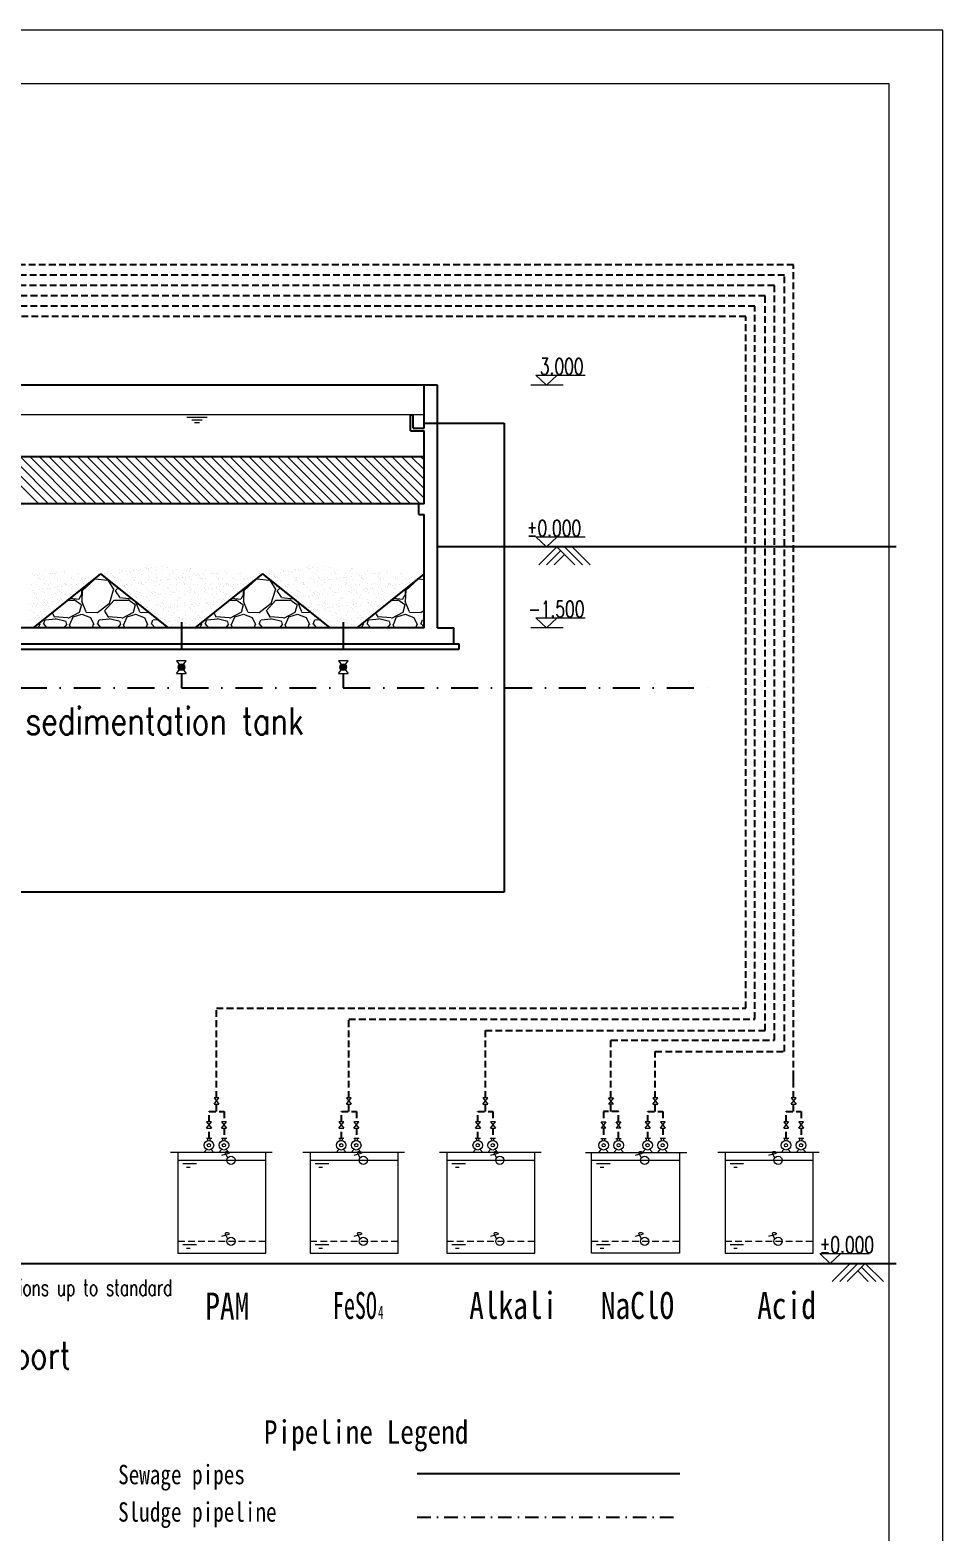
# Model space of a CAD drawing. Extents: x 838828 to 1489448, y 610351 to 848160.
# Drawn here: x 994802 to 1011734, y 767223 to 795083 of the extents above; entities that cross this region are included whole.
import ezdxf
from ezdxf.enums import TextEntityAlignment as Align

# ---------------------------------------------------------------- set-up
doc = ezdxf.new("R2010")
doc.units = 0
doc.header["$LTSCALE"] = 1000
doc.header["$MEASUREMENT"] = 0
doc.linetypes.add('DASHDOT', pattern=[1, 0.5, -0.25, 0, -0.25])
doc.linetypes.add('HIDDEN2', pattern=[0.1875, 0.125, -0.0625])
doc.layers.get('0').update_dxf_attribs({"linetype": 'CONTINUOUS', "lineweight": 13})
for name, color, linetype, lineweight in [('2', 7, 'CONTINUOUS', 13), ('D', 3, 'CONTINUOUS', 13), ('HATCH', 8, 'CONTINUOUS', 13), ('文字', 7, 'CONTINUOUS', 13), ('标注', 8, 'CONTINUOUS', 13), ('水位线', 3, 'CONTINUOUS', 13), ('池壁', 7, 'CONTINUOUS', 13), ('设备', 6, 'CONTINUOUS', 13)]:
    doc.layers.add(name, color=color, linetype=linetype, lineweight=lineweight)
for name, color, linetype in [('DIM', 7, 'CONTINUOUS'), ('加药管道', 1, 'HIDDEN2'), ('水构筑物', 7, 'CONTINUOUS'), ('污水', 4, 'CONTINUOUS'), ('污水管道', 1, 'CONTINUOUS'), ('污泥管道', 3, 'DASHDOT'), ('轴线', 7, 'DASHDOT')]:
    doc.layers.add(name, color=color, linetype=linetype)
doc.styles.add('HZTXT', font='SimSun.ttf')
doc.styles.add('ST', font='SimSun.ttf', dxfattribs={"width": 0.8})
doc.styles.get("Standard").update_dxf_attribs({"font": 'ROMANS.SHX', "width": 1.2, "bigfont": 'gbcbig.shx'})
doc.styles.add('垂直标高', font='romans.shx', dxfattribs={"width": 0.7, "bigfont": 'gbcbig.shx'})
doc.styles.add('样式 2', font='SimSun.ttf', dxfattribs={"width": 0.8})

msp = doc.modelspace()

# ---------------------------------------------------------------- hatches: boundary and pattern name
at = {"layer": '设备'}
h = msp.add_hatch(color=256, dxfattribs=at)
h.paths.add_polyline_path([(997559, 783300, 0.144014), (997549, 783266, 0.74823), (997663, 783233)])
h.paths.add_polyline_path([(997559, 783300), (997663, 783233, 0.144014), (997673, 783266, 0.74823)])
h = msp.add_hatch(color=256, dxfattribs=at)
h.paths.add_polyline_path([(1000559, 783300, 0.144014), (1000549, 783266, 0.74823), (1000663, 783233)])
h.paths.add_polyline_path([(1000559, 783300), (1000663, 783233, 0.144014), (1000673, 783266, 0.74823)])

# ---------------------------------------------------------------- linework, layer by layer
at = {"linetype": 'Continuous'}
for p, q in [((1011734, 795083), (952334, 795083)), ((1011734, 753083), (1011734, 795083)), ((1010734, 794083), (954834, 794083)), ((1010734, 754083), (1010734, 794083))]:
    msp.add_line(p, q, dxfattribs=at)
at = {"linetype": 'ByBlock', "ltscale": 200}
for p, q in [((997545, 772397), (999178, 772397)), ((999999, 772397), (1001632, 772397)), ((1002532, 772397), (1004165, 772397)), ((1006850, 772397), (1005217, 772397)), ((1007692, 772397), (1009325, 772397))]:
    msp.add_line(p, q, dxfattribs=at)
at = {"layer": '2'}
for centre in [(998529, 774118), (1000983, 774118), (1003516, 774118), (1006201, 774118), (1008676, 774118), (998529, 772615), (1000983, 772615), (1003516, 772615), (1006201, 772615), (1008676, 772615)]:
    msp.add_circle(centre, 76.1, dxfattribs=at)
for points in [[(998469, 774165), (998437, 774281), (998492, 774267), (998353, 774209)], [(1000923, 774165), (1000891, 774281), (1000947, 774267), (1000807, 774209)], [(1003456, 774165), (1003423, 774281), (1003479, 774267), (1003340, 774209)], [(1006141, 774165), (1006109, 774281), (1006165, 774267), (1006025, 774209)], [(1008617, 774165), (1008584, 774281), (1008640, 774267), (1008500, 774209)], [(998469, 772663), (998437, 772779), (998492, 772765), (998353, 772706)], [(1000923, 772663), (1000891, 772779), (1000947, 772765), (1000807, 772706)], [(1003456, 772663), (1003423, 772779), (1003479, 772765), (1003340, 772706)], [(1006141, 772663), (1006109, 772779), (1006165, 772765), (1006025, 772706)], [(1008617, 772663), (1008584, 772779), (1008640, 772765), (1008500, 772706)]]:
    msp.add_spline(points, degree=3, dxfattribs=at)
at = {"layer": 'D', "ltscale": 200}
for p, q in [((997521, 783149), (997700, 783384)), ((997521, 783384), (997700, 783149)), ((997700, 783384), (997521, 783384)), ((997521, 783149), (997700, 783149)), ((1000521, 783149), (1000700, 783384)), ((1000521, 783384), (1000700, 783149)), ((1000700, 783384), (1000521, 783384)), ((1000521, 783149), (1000700, 783149)), ((998216, 775159), (998306, 775277)), ((998216, 775277), (998306, 775159)), ((998306, 775277), (998216, 775277)), ((998216, 775159), (998306, 775159)), ((1000671, 775159), (1000760, 775277)), ((1000671, 775277), (1000760, 775159)), ((1000760, 775277), (1000671, 775277)), ((1000671, 775159), (1000760, 775159)), ((1003203, 775159), (1003293, 775277)), ((1003203, 775277), (1003293, 775159)), ((1003293, 775277), (1003203, 775277)), ((1003203, 775159), (1003293, 775159)), ((1005622, 775159), (1005532, 775277)), ((1005622, 775277), (1005532, 775159)), ((1005532, 775277), (1005622, 775277)), ((1005622, 775159), (1005532, 775159)), ((1006353, 775159), (1006443, 775277)), ((1006353, 775277), (1006443, 775159)), ((1006443, 775277), (1006353, 775277)), ((1006353, 775159), (1006443, 775159)), ((1008921, 775159), (1009010, 775277)), ((1008921, 775277), (1009010, 775159)), ((1009010, 775277), (1008921, 775277)), ((1008921, 775159), (1009010, 775159)), ((998077, 774713), (998167, 774831)), ((998077, 774831), (998167, 774713)), ((998167, 774831), (998077, 774831)), ((998356, 774713), (998445, 774831)), ((998356, 774831), (998445, 774713)), ((998445, 774831), (998356, 774831)), ((1000531, 774713), (1000621, 774831)), ((1000531, 774831), (1000621, 774713)), ((1000621, 774831), (1000531, 774831)), ((1000810, 774713), (1000899, 774831)), ((1000810, 774831), (1000899, 774713)), ((1000899, 774831), (1000810, 774831)), ((1003064, 774713), (1003154, 774831)), ((1003064, 774831), (1003154, 774713)), ((1003154, 774831), (1003064, 774831)), ((1003342, 774713), (1003432, 774831)), ((1003342, 774831), (1003432, 774713)), ((1003432, 774831), (1003342, 774831)), ((1005483, 774713), (1005393, 774831)), ((1005483, 774831), (1005393, 774713)), ((1005393, 774831), (1005483, 774831)), ((1005761, 774713), (1005672, 774831)), ((1005761, 774831), (1005672, 774713)), ((1005672, 774831), (1005761, 774831)), ((1006214, 774713), (1006304, 774831)), ((1006214, 774831), (1006304, 774713)), ((1006304, 774831), (1006214, 774831)), ((1006493, 774713), (1006582, 774831)), ((1006493, 774831), (1006582, 774713)), ((1006582, 774831), (1006493, 774831)), ((1008781, 774713), (1008871, 774831)), ((1008781, 774831), (1008871, 774713)), ((1008871, 774831), (1008781, 774831)), ((1009060, 774713), (1009149, 774831)), ((1009060, 774831), (1009149, 774713)), ((1009149, 774831), (1009060, 774831)), ((998077, 774713), (998167, 774713)), ((998356, 774713), (998445, 774713)), ((1000531, 774713), (1000621, 774713)), ((1000810, 774713), (1000899, 774713)), ((1003064, 774713), (1003154, 774713)), ((1003342, 774713), (1003432, 774713)), ((1005483, 774713), (1005393, 774713)), ((1005761, 774713), (1005672, 774713)), ((1006214, 774713), (1006304, 774713)), ((1006493, 774713), (1006582, 774713)), ((1008781, 774713), (1008871, 774713)), ((1009060, 774713), (1009149, 774713))]:
    msp.add_line(p, q, dxfattribs=at)
at = {"layer": 'HATCH'}
for p, q in [((996946, 785118), (996946, 785118)), ((996964, 785101), (996964, 785101)), ((996977, 785146), (996977, 785146)), ((996995, 785100), (996995, 785100)), ((997047, 785107), (997047, 785107)), ((997128, 785117), (997128, 785117)), ((997256, 785084), (997256, 785084)), ((997264, 785135), (997264, 785135)), ((997352, 785109), (997352, 785109)), ((997770, 785089), (997770, 785089)), ((997782, 785092), (997782, 785092)), ((999946, 785118), (999946, 785118)), ((999964, 785101), (999964, 785101)), ((999977, 785146), (999977, 785146)), ((999995, 785100), (999995, 785100)), ((1000047, 785107), (1000047, 785107)), ((1000128, 785117), (1000128, 785117)), ((1000256, 785084), (1000256, 785084)), ((1000264, 785135), (1000264, 785135)), ((1000352, 785109), (1000352, 785109)), ((1000770, 785089), (1000770, 785089)), ((1000782, 785092), (1000782, 785092)), ((994857, 785009), (994857, 785009)), ((994894, 784959), (994894, 784959)), ((994909, 784992), (994909, 784992)), ((994946, 784966), (994946, 784966)), ((994949, 784925), (994949, 784925)), ((994957, 784918), (994957, 784918)), ((994975, 784901), (994975, 784901)), ((994992, 784898), (994992, 784898)), ((995028, 784977), (995028, 784977)), ((995050, 784903), (995050, 784903)), ((995062, 784821), (995062, 784821)), ((995063, 785051), (995063, 785051)), ((995163, 784995), (995163, 784995)), ((995179, 785002), (995179, 785002)), ((995185, 784809), (995185, 784809)), ((995215, 785002), (995215, 785002)), ((995257, 785006), (995257, 785006)), ((995261, 784925), (995261, 784925)), ((995276, 784989), (995276, 784989)), ((995297, 785012), (995297, 785012)), ((995303, 784898), (995303, 784898)), ((995306, 784902), (995306, 784902)), ((995363, 784909), (995363, 784909)), ((995433, 785030), (995433, 785030)), ((995441, 785005), (995441, 785005)), ((995447, 784812), (995447, 784812)), ((995462, 784818), (995462, 784818)), ((995572, 784926), (995572, 784926)), ((995576, 784911), (995576, 784911)), ((995614, 784899), (995614, 784899)), ((995664, 784997), (995664, 784997)), ((995697, 785004), (995697, 785004)), ((995703, 784811), (995703, 784811)), ((995763, 784906), (995763, 784906)), ((996003, 784898), (995773, 784688)), ((995781, 784889), (995781, 784889)), ((995794, 784819), (995794, 784819)), ((995838, 784915), (995838, 784915)), ((995846, 784826), (995846, 784826)), ((995868, 784809), (995868, 784809)), ((995884, 784926), (995884, 784926)), ((995926, 784899), (995926, 784899)), ((996244, 784874), (996004, 784894)), ((996064, 784993), (996064, 784993)), ((996082, 784977), (996082, 784977)), ((996161, 784954), (996150, 784966)), ((996179, 784942), (996160, 784941)), ((996187, 784994), (996187, 784994)), ((996239, 785000), (996239, 785000)), ((996245, 785034), (996245, 785034)), ((996364, 784701), (996254, 784881)), ((996320, 785011), (996320, 785011)), ((996334, 784968), (996334, 784968)), ((996344, 784942), (996344, 784942)), ((996363, 784926), (996363, 784926)), ((996392, 784922), (996392, 784922)), ((996434, 784895), (996434, 784895)), ((996450, 784846), (996450, 784846)), ((996456, 785029), (996456, 785029)), ((996468, 785072), (996468, 785072)), ((996475, 784879), (996475, 784879)), ((996506, 785049), (996506, 785049)), ((996508, 785036), (996508, 785036)), ((996590, 785047), (996590, 785047)), ((996604, 784978), (996604, 784978)), ((996645, 785030), (996645, 785030)), ((996664, 785013), (996664, 785013)), ((996704, 784922), (996704, 784922)), ((996724, 785071), (996724, 785071)), ((996725, 785064), (996725, 785064)), ((996731, 784878), (996731, 784878)), ((996746, 784895), (996746, 784895)), ((996751, 784934), (996751, 784934)), ((996777, 785071), (996777, 785071)), ((996817, 785049), (996817, 785049)), ((996818, 784818), (996818, 784818)), ((996850, 784842), (996850, 784842)), ((996859, 785082), (996859, 785082)), ((996865, 784981), (996865, 784981)), ((996868, 784826), (996868, 784826)), ((996870, 784825), (996870, 784825)), ((996951, 784835), (996951, 784835)), ((996994, 785080), (996994, 785080)), ((997001, 784888), (997001, 784888)), ((997015, 784923), (997015, 784923)), ((997051, 785021), (997051, 785021)), ((997057, 784896), (997057, 784896)), ((997087, 784853), (997087, 784853)), ((997121, 784980), (997121, 784980)), ((997128, 785050), (997128, 785050)), ((997139, 784860), (997139, 784860)), ((997151, 784930), (997151, 784930)), ((997169, 784913), (997169, 784913)), ((997220, 784871), (997220, 784871)), ((997256, 784834), (997256, 784834)), ((997262, 784891), (997262, 784891)), ((997327, 784923), (997327, 784923)), ((997356, 784889), (997356, 784889)), ((997369, 784897), (997369, 784897)), ((997391, 784990), (997391, 784990)), ((997408, 784895), (997408, 784895)), ((997440, 785050), (997440, 785050)), ((997451, 785018), (997451, 785018)), ((997470, 785001), (997470, 785001)), ((997489, 784906), (997489, 784906)), ((997512, 785082), (997512, 785082)), ((997518, 784890), (997518, 784890)), ((997557, 784921), (997557, 784921)), ((997625, 784924), (997625, 784924)), ((997638, 784924), (997638, 784924)), ((997653, 784993), (997653, 784993)), ((997656, 784830), (997656, 784830)), ((997675, 784813), (997675, 784813)), ((997677, 784931), (997677, 784931)), ((997680, 784897), (997680, 784897)), ((997751, 785051), (997751, 785051)), ((997758, 784942), (997758, 784942)), ((997788, 784899), (997788, 784899)), ((997857, 785009), (997857, 785009)), ((997894, 784959), (997894, 784959)), ((997909, 784992), (997909, 784992)), ((997946, 784966), (997946, 784966)), ((997949, 784925), (997949, 784925)), ((997957, 784918), (997957, 784918)), ((997975, 784901), (997975, 784901)), ((997992, 784898), (997992, 784898)), ((998028, 784977), (998028, 784977)), ((998050, 784903), (998050, 784903)), ((998062, 784821), (998062, 784821)), ((998063, 785051), (998063, 785051)), ((998163, 784995), (998163, 784995)), ((998179, 785002), (998179, 785002)), ((998185, 784809), (998185, 784809)), ((998215, 785002), (998215, 785002)), ((998257, 785006), (998257, 785006)), ((998261, 784925), (998261, 784925)), ((998276, 784989), (998276, 784989)), ((998297, 785012), (998297, 785012)), ((998303, 784898), (998303, 784898)), ((998306, 784902), (998306, 784902)), ((998363, 784909), (998363, 784909)), ((998433, 785030), (998433, 785030)), ((998441, 785005), (998441, 785005)), ((998447, 784812), (998447, 784812)), ((998462, 784818), (998462, 784818)), ((998572, 784926), (998572, 784926)), ((998576, 784911), (998576, 784911)), ((998614, 784899), (998614, 784899)), ((998664, 784997), (998664, 784997)), ((998697, 785004), (998697, 785004)), ((998703, 784811), (998703, 784811)), ((998763, 784906), (998763, 784906)), ((999003, 784898), (998773, 784688)), ((998781, 784889), (998781, 784889)), ((998794, 784819), (998794, 784819)), ((998838, 784915), (998838, 784915)), ((998846, 784826), (998846, 784826)), ((998868, 784809), (998868, 784809)), ((998884, 784926), (998884, 784926)), ((998926, 784899), (998926, 784899)), ((999244, 784874), (999004, 784894)), ((999064, 784993), (999064, 784993)), ((999082, 784977), (999082, 784977)), ((999161, 784954), (999151, 784965)), ((999179, 784942), (999160, 784941)), ((999187, 784994), (999187, 784994)), ((999239, 785000), (999239, 785000)), ((999245, 785034), (999245, 785034)), ((999364, 784701), (999254, 784881)), ((999320, 785011), (999320, 785011)), ((999334, 784968), (999334, 784968)), ((999344, 784942), (999344, 784942)), ((999363, 784926), (999363, 784926)), ((999392, 784922), (999392, 784922)), ((999434, 784895), (999434, 784895)), ((999450, 784846), (999450, 784846)), ((999456, 785029), (999456, 785029)), ((999468, 785072), (999468, 785072)), ((999475, 784879), (999475, 784879)), ((999506, 785049), (999506, 785049)), ((999508, 785036), (999508, 785036)), ((999590, 785047), (999590, 785047)), ((999604, 784978), (999604, 784978)), ((999645, 785030), (999645, 785030)), ((999664, 785013), (999664, 785013)), ((999704, 784922), (999704, 784922)), ((999724, 785071), (999724, 785071)), ((999725, 785064), (999725, 785064)), ((999731, 784878), (999731, 784878)), ((999746, 784895), (999746, 784895)), ((999751, 784934), (999751, 784934)), ((999777, 785071), (999777, 785071)), ((999817, 785049), (999817, 785049)), ((999818, 784818), (999818, 784818)), ((999850, 784842), (999850, 784842)), ((999859, 785082), (999859, 785082)), ((999865, 784981), (999865, 784981)), ((999868, 784826), (999868, 784826)), ((999870, 784825), (999870, 784825)), ((999951, 784835), (999951, 784835)), ((999994, 785080), (999994, 785080)), ((1000001, 784888), (1000001, 784888)), ((1000015, 784923), (1000015, 784923)), ((1000051, 785021), (1000051, 785021)), ((1000057, 784896), (1000057, 784896)), ((1000087, 784853), (1000087, 784853)), ((1000121, 784980), (1000121, 784980)), ((1000128, 785050), (1000128, 785050)), ((1000139, 784860), (1000139, 784860)), ((1000151, 784930), (1000151, 784930)), ((1000169, 784913), (1000169, 784913)), ((1000220, 784871), (1000220, 784871)), ((1000256, 784834), (1000256, 784834)), ((1000262, 784891), (1000262, 784891)), ((1000327, 784923), (1000327, 784923)), ((1000356, 784889), (1000356, 784889)), ((1000369, 784897), (1000369, 784897)), ((1000391, 784990), (1000391, 784990)), ((1000408, 784895), (1000408, 784895)), ((1000440, 785050), (1000440, 785050)), ((1000451, 785018), (1000451, 785018)), ((1000470, 785001), (1000470, 785001)), ((1000489, 784906), (1000489, 784906)), ((1000512, 785082), (1000512, 785082)), ((1000518, 784890), (1000518, 784890)), ((1000557, 784921), (1000557, 784921)), ((1000625, 784924), (1000625, 784924)), ((1000638, 784924), (1000638, 784924)), ((1000653, 784993), (1000653, 784993)), ((1000656, 784830), (1000656, 784830)), ((1000675, 784813), (1000675, 784813)), ((1000677, 784931), (1000677, 784931)), ((1000680, 784897), (1000680, 784897)), ((1000751, 785051), (1000751, 785051)), ((1000758, 784942), (1000758, 784942)), ((1000788, 784899), (1000788, 784899)), ((1000857, 785009), (1000857, 785009)), ((1000894, 784959), (1000894, 784959)), ((1000909, 784992), (1000909, 784992)), ((1000946, 784966), (1000946, 784966)), ((1000949, 784925), (1000949, 784925)), ((1000957, 784918), (1000957, 784918)), ((1000975, 784901), (1000975, 784901)), ((1000992, 784898), (1000992, 784898)), ((1001028, 784977), (1001028, 784977)), ((1001050, 784903), (1001050, 784903)), ((1001062, 784821), (1001062, 784821)), ((1001063, 785051), (1001063, 785051)), ((1001163, 784995), (1001163, 784995)), ((1001179, 785002), (1001179, 785002)), ((1001185, 784809), (1001185, 784809)), ((1001215, 785002), (1001215, 785002)), ((1001257, 785006), (1001257, 785006)), ((1001261, 784925), (1001261, 784925)), ((1001276, 784989), (1001276, 784989)), ((1001297, 785012), (1001297, 785012)), ((1001303, 784898), (1001303, 784898)), ((1001306, 784902), (1001306, 784902)), ((1001363, 784909), (1001363, 784909)), ((1001433, 785030), (1001433, 785030)), ((1001441, 785005), (1001441, 785005)), ((1001447, 784812), (1001447, 784812)), ((1001462, 784818), (1001462, 784818)), ((1001572, 784926), (1001572, 784926)), ((1001576, 784911), (1001576, 784911)), ((1001614, 784899), (1001614, 784899)), ((1001664, 784997), (1001664, 784997)), ((1001697, 785004), (1001697, 785004)), ((1001703, 784811), (1001703, 784811)), ((1001763, 784906), (1001763, 784906)), ((1002003, 784898), (1001773, 784688)), ((1001781, 784889), (1001781, 784889)), ((1001794, 784819), (1001794, 784819)), ((1001838, 784915), (1001838, 784915)), ((1001846, 784826), (1001846, 784826)), ((1001868, 784809), (1001868, 784809)), ((1001884, 784926), (1001884, 784926)), ((1001926, 784899), (1001926, 784899)), ((1002111, 784885), (1002004, 784894)), ((1002064, 784993), (1002064, 784993)), ((1002082, 784977), (1002082, 784977)), ((994832, 784800), (994832, 784800)), ((994851, 784695), (994851, 784695)), ((994861, 784642), (994861, 784642)), ((994880, 784625), (994880, 784625)), ((994913, 784550), (994913, 784550)), ((994915, 784799), (994915, 784799)), ((994922, 784607), (994922, 784607)), ((994967, 784546), (994967, 784546)), ((994986, 784713), (994986, 784713)), ((995030, 784674), (995030, 784674)), ((995038, 784719), (995038, 784719)), ((995056, 784710), (995056, 784710)), ((995072, 784647), (995072, 784647)), ((995120, 784730), (995120, 784730)), ((995143, 784801), (995143, 784801)), ((995162, 784730), (995162, 784730)), ((995180, 784713), (995180, 784713)), ((995192, 784616), (995192, 784616)), ((995224, 784551), (995224, 784551)), ((995256, 784748), (995256, 784748)), ((995267, 784634), (995267, 784634)), ((995308, 784755), (995308, 784755)), ((995312, 784709), (995312, 784709)), ((995342, 784675), (995342, 784675)), ((995367, 784542), (995367, 784542)), ((995384, 784648), (995384, 784648)), ((995389, 784766), (995389, 784766)), ((995453, 784620), (995453, 784620)), ((995455, 784802), (995455, 784802)), ((995481, 784801), (995481, 784801)), ((995525, 784784), (995525, 784784)), ((995536, 784551), (995536, 784551)), ((995547, 784546), (995714, 784526)), ((995568, 784721), (995568, 784721)), ((995577, 784790), (995577, 784790)), ((995582, 784719), (995582, 784719)), ((995653, 784675), (995653, 784675)), ((995658, 784801), (995658, 784801)), ((995715, 784529), (995765, 784619)), ((995773, 784669), (995738, 784699)), ((995770, 784691), (995760, 784481)), ((995763, 784619), (995763, 784679)), ((995766, 784802), (995766, 784802)), ((996273, 784446), (996353, 784696)), ((996373, 784787), (996381, 784768)), ((996381, 784680), (996461, 784560)), ((996382, 784769), (996390, 784774)), ((996439, 784735), (996383, 784678)), ((996413, 784764), (996413, 784764)), ((996464, 784556), (996697, 784529)), ((996548, 784782), (996548, 784782)), ((996549, 784755), (996549, 784755)), ((996568, 784738), (996568, 784738)), ((996586, 784798), (996586, 784798)), ((996600, 784789), (996600, 784789)), ((996610, 784785), (996610, 784785)), ((996655, 784658), (996655, 784658)), ((996682, 784800), (996682, 784800)), ((996693, 784542), (996693, 784542)), ((996737, 784685), (996737, 784685)), ((996754, 784567), (996754, 784567)), ((996773, 784550), (996773, 784550)), ((996774, 784553), (996774, 784553)), ((996784, 784672), (996784, 784672)), ((996827, 784645), (996827, 784645)), ((996872, 784789), (996872, 784789)), ((996878, 784596), (996878, 784596)), ((996898, 784799), (996898, 784799)), ((996910, 784571), (996910, 784571)), ((996955, 784746), (996955, 784746)), ((996962, 784578), (996962, 784578)), ((996978, 784548), (996978, 784548)), ((997007, 784695), (997007, 784695)), ((997043, 784588), (997043, 784588)), ((997055, 784655), (997055, 784655)), ((997073, 784638), (997073, 784638)), ((997096, 784672), (997096, 784672)), ((997128, 784787), (997128, 784787)), ((997134, 784595), (997134, 784595)), ((997138, 784646), (997138, 784646)), ((997160, 784558), (997160, 784558)), ((997179, 784606), (997179, 784606)), ((997209, 784799), (997209, 784799)), ((997231, 784613), (997231, 784613)), ((997269, 784698), (997269, 784698)), ((997290, 784549), (997290, 784549)), ((997312, 784624), (997312, 784624)), ((997356, 784742), (997356, 784742)), ((997374, 784726), (997374, 784726)), ((997398, 784797), (997398, 784797)), ((997404, 784604), (997404, 784604)), ((997407, 784673), (997407, 784673)), ((997448, 784642), (997448, 784642)), ((997449, 784646), (997449, 784646)), ((997461, 784646), (997461, 784646)), ((997500, 784649), (997500, 784649)), ((997521, 784800), (997521, 784800)), ((997525, 784697), (997525, 784697)), ((997561, 784555), (997561, 784555)), ((997579, 784538), (997579, 784538)), ((997581, 784659), (997581, 784659)), ((997601, 784549), (997601, 784549)), ((997659, 784800), (997659, 784800)), ((997666, 784608), (997666, 784608)), ((997717, 784677), (997717, 784677)), ((997719, 784674), (997719, 784674)), ((997761, 784647), (997761, 784647)), ((997762, 784734), (997762, 784734)), ((997769, 784684), (997769, 784684)), ((997795, 784707), (997795, 784707)), ((997832, 784800), (997832, 784800)), ((997851, 784695), (997851, 784695)), ((997861, 784642), (997861, 784642)), ((997880, 784625), (997880, 784625)), ((997913, 784550), (997913, 784550)), ((997915, 784799), (997915, 784799)), ((997922, 784607), (997922, 784607)), ((997967, 784546), (997967, 784546)), ((997986, 784713), (997986, 784713)), ((998030, 784674), (998030, 784674)), ((998038, 784719), (998038, 784719)), ((998056, 784710), (998056, 784710)), ((998072, 784647), (998072, 784647)), ((998120, 784730), (998120, 784730)), ((998143, 784801), (998143, 784801)), ((998162, 784730), (998162, 784730)), ((998180, 784713), (998180, 784713)), ((998192, 784616), (998192, 784616)), ((998224, 784551), (998224, 784551)), ((998256, 784748), (998256, 784748)), ((998267, 784634), (998267, 784634)), ((998308, 784755), (998308, 784755)), ((998312, 784709), (998312, 784709)), ((998342, 784675), (998342, 784675)), ((998367, 784542), (998367, 784542)), ((998384, 784648), (998384, 784648)), ((998389, 784766), (998389, 784766)), ((998453, 784620), (998453, 784620)), ((998455, 784802), (998455, 784802)), ((998481, 784801), (998481, 784801)), ((998525, 784784), (998525, 784784)), ((998536, 784551), (998536, 784551)), ((998547, 784546), (998714, 784526)), ((998568, 784721), (998568, 784721)), ((998577, 784790), (998577, 784790)), ((998582, 784719), (998582, 784719)), ((998653, 784675), (998653, 784675)), ((998658, 784801), (998658, 784801)), ((998715, 784529), (998765, 784619)), ((998773, 784669), (998738, 784699)), ((998770, 784691), (998760, 784481)), ((998763, 784619), (998763, 784679)), ((998766, 784802), (998766, 784802)), ((999273, 784446), (999353, 784696)), ((999373, 784787), (999381, 784768)), ((999381, 784680), (999461, 784560)), ((999382, 784769), (999390, 784774)), ((999439, 784735), (999383, 784678)), ((999413, 784764), (999413, 784764)), ((999464, 784556), (999697, 784529)), ((999548, 784782), (999548, 784782)), ((999549, 784755), (999549, 784755)), ((999568, 784738), (999568, 784738)), ((999586, 784798), (999586, 784798)), ((999600, 784789), (999600, 784789)), ((999610, 784785), (999610, 784785)), ((999655, 784658), (999655, 784658)), ((999682, 784800), (999682, 784800)), ((999693, 784542), (999693, 784542)), ((999737, 784685), (999737, 784685)), ((999754, 784567), (999754, 784567)), ((999773, 784550), (999773, 784550)), ((999774, 784553), (999774, 784553)), ((999784, 784672), (999784, 784672)), ((999827, 784645), (999827, 784645)), ((999872, 784789), (999872, 784789)), ((999878, 784596), (999878, 784596)), ((999898, 784799), (999898, 784799)), ((999910, 784571), (999910, 784571)), ((999955, 784746), (999955, 784746)), ((999962, 784578), (999962, 784578)), ((999978, 784548), (999978, 784548)), ((1000007, 784695), (1000007, 784695)), ((1000043, 784588), (1000043, 784588)), ((1000055, 784655), (1000055, 784655)), ((1000073, 784638), (1000073, 784638)), ((1000096, 784672), (1000096, 784672)), ((1000128, 784787), (1000128, 784787)), ((1000134, 784595), (1000134, 784595)), ((1000138, 784646), (1000138, 784646)), ((1000160, 784558), (1000160, 784558)), ((1000179, 784606), (1000179, 784606)), ((1000209, 784799), (1000209, 784799)), ((1000231, 784613), (1000231, 784613)), ((1000269, 784698), (1000269, 784698)), ((1000290, 784549), (1000290, 784549)), ((1000312, 784624), (1000312, 784624)), ((1000356, 784742), (1000356, 784742)), ((1000374, 784726), (1000374, 784726)), ((1000398, 784797), (1000398, 784797)), ((1000404, 784604), (1000404, 784604)), ((1000407, 784673), (1000407, 784673)), ((1000448, 784642), (1000448, 784642)), ((1000449, 784646), (1000449, 784646)), ((1000461, 784646), (1000461, 784646)), ((1000500, 784649), (1000500, 784649)), ((1000521, 784800), (1000521, 784800)), ((1000525, 784697), (1000525, 784697)), ((1000561, 784555), (1000561, 784555)), ((1000579, 784538), (1000579, 784538)), ((1000581, 784659), (1000581, 784659)), ((1000601, 784549), (1000601, 784549)), ((1000659, 784800), (1000659, 784800)), ((1000666, 784608), (1000666, 784608)), ((1000717, 784677), (1000717, 784677)), ((1000719, 784674), (1000719, 784674)), ((1000761, 784647), (1000761, 784647)), ((1000762, 784734), (1000762, 784734)), ((1000769, 784684), (1000769, 784684)), ((1000795, 784707), (1000795, 784707)), ((1000832, 784800), (1000832, 784800)), ((1000851, 784695), (1000851, 784695)), ((1000861, 784642), (1000861, 784642)), ((1000880, 784625), (1000880, 784625)), ((1000913, 784550), (1000913, 784550)), ((1000915, 784799), (1000915, 784799)), ((1000922, 784607), (1000922, 784607)), ((1000967, 784546), (1000967, 784546)), ((1000986, 784713), (1000986, 784713)), ((1001030, 784674), (1001030, 784674)), ((1001038, 784719), (1001038, 784719)), ((1001056, 784710), (1001056, 784710)), ((1001072, 784647), (1001072, 784647)), ((1001120, 784730), (1001120, 784730)), ((1001143, 784801), (1001143, 784801)), ((1001162, 784730), (1001162, 784730)), ((1001180, 784713), (1001180, 784713)), ((1001192, 784616), (1001192, 784616)), ((1001224, 784551), (1001224, 784551)), ((1001256, 784748), (1001256, 784748)), ((1001267, 784634), (1001267, 784634)), ((1001308, 784755), (1001308, 784755)), ((1001312, 784709), (1001312, 784709)), ((1001342, 784675), (1001342, 784675)), ((1001367, 784542), (1001367, 784542)), ((1001384, 784648), (1001384, 784648)), ((1001389, 784766), (1001389, 784766)), ((1001453, 784620), (1001453, 784620)), ((1001455, 784802), (1001455, 784802)), ((1001481, 784801), (1001481, 784801)), ((1001525, 784784), (1001525, 784784)), ((1001536, 784551), (1001536, 784551)), ((1001547, 784546), (1001714, 784526)), ((1001568, 784721), (1001568, 784721)), ((1001577, 784790), (1001577, 784790)), ((1001582, 784719), (1001582, 784719)), ((1001653, 784675), (1001653, 784675)), ((1001658, 784801), (1001658, 784801)), ((1001715, 784529), (1001765, 784619)), ((1001773, 784669), (1001738, 784699)), ((1001770, 784691), (1001760, 784481)), ((1001763, 784619), (1001763, 784679)), ((1001766, 784802), (1001766, 784802)), ((994807, 784321), (994807, 784321)), ((994809, 784430), (994809, 784430)), ((994842, 784396), (994842, 784396)), ((994862, 784437), (994862, 784437)), ((994871, 784270), (994871, 784270)), ((994928, 784414), (994928, 784414)), ((994943, 784448), (994943, 784448)), ((994993, 784300), (994993, 784300)), ((995063, 784517), (995063, 784517)), ((995066, 784455), (995066, 784455)), ((995069, 784325), (995069, 784325)), ((995079, 784466), (995079, 784466)), ((995085, 784438), (995085, 784438)), ((995111, 784424), (995111, 784424)), ((995131, 784473), (995131, 784473)), ((995153, 784397), (995153, 784397)), ((995172, 784358), (995172, 784358)), ((995198, 784424), (995198, 784424)), ((995262, 784186), (995210, 784276)), ((995212, 784483), (995212, 784483)), ((995319, 784516), (995319, 784516)), ((995348, 784501), (995348, 784501)), ((995385, 784525), (995385, 784525)), ((995400, 784508), (995400, 784508)), ((995481, 784519), (995481, 784519)), ((995500, 784509), (995623, 784509)), ((995714, 784276), (995504, 784166)), ((995603, 784198), (995763, 784248)), ((995621, 784519), (995751, 784429)), ((995755, 784418), (995715, 784278)), ((995755, 784490), (995835, 784300)), ((995761, 784248), (995921, 784188)), ((995840, 784286), (996050, 784276)), ((996053, 784280), (996273, 784450)), ((996182, 784309), (996362, 784509)), ((996262, 784186), (996192, 784306)), ((996363, 784509), (996623, 784509)), ((996714, 784276), (996504, 784166)), ((996603, 784198), (996763, 784248)), ((996621, 784519), (996751, 784429)), ((996755, 784418), (996715, 784278)), ((996743, 784492), (996743, 784492)), ((996760, 784478), (996835, 784300)), ((996761, 784248), (996921, 784188)), ((996840, 784286), (997010, 784278)), ((996860, 784470), (996860, 784470)), ((996865, 784421), (996865, 784421)), ((996884, 784403), (996884, 784403)), ((996907, 784395), (996907, 784395)), ((996959, 784379), (996959, 784379)), ((996978, 784362), (996978, 784362)), ((997002, 784324), (997002, 784324)), ((997013, 784502), (997013, 784502)), ((997020, 784310), (997020, 784310)), ((997054, 784331), (997054, 784331)), ((997059, 784298), (997059, 784298)), ((997065, 784282), (997065, 784282)), ((997135, 784342), (997135, 784342)), ((997140, 784402), (997140, 784402)), ((997177, 784422), (997177, 784422)), ((997219, 784395), (997219, 784395)), ((997260, 784467), (997260, 784467)), ((997271, 784360), (997271, 784360)), ((997275, 784506), (997275, 784506)), ((997278, 784450), (997278, 784450)), ((997281, 784313), (997281, 784313)), ((997323, 784366), (997323, 784366)), ((997365, 784370), (997365, 784370)), ((997371, 784298), (997371, 784298)), ((997404, 784377), (997404, 784377)), ((997410, 784412), (997410, 784412)), ((997465, 784279), (997465, 784279)), ((997483, 784262), (997483, 784262)), ((997488, 784423), (997488, 784423)), ((997530, 784396), (997530, 784396)), ((997531, 784504), (997531, 784504)), ((997537, 784312), (997537, 784312)), ((997540, 784395), (997540, 784395)), ((997592, 784402), (997592, 784402)), ((997666, 784458), (997666, 784458)), ((997672, 784415), (997672, 784415)), ((997674, 784413), (997674, 784413)), ((997682, 784299), (997682, 784299)), ((997766, 784367), (997766, 784367)), ((997784, 784350), (997784, 784350)), ((997799, 784423), (997799, 784423)), ((997801, 784514), (997801, 784514)), ((997807, 784321), (997807, 784321)), ((997809, 784430), (997809, 784430)), ((997842, 784396), (997842, 784396)), ((997862, 784437), (997862, 784437)), ((997871, 784270), (997871, 784270)), ((997928, 784414), (997928, 784414)), ((997943, 784448), (997943, 784448)), ((997993, 784300), (997993, 784300)), ((998063, 784517), (998063, 784517)), ((998066, 784455), (998066, 784455)), ((998069, 784325), (998069, 784325)), ((998079, 784466), (998079, 784466)), ((998085, 784438), (998085, 784438)), ((998111, 784424), (998111, 784424)), ((998131, 784473), (998131, 784473)), ((998153, 784397), (998153, 784397)), ((998172, 784358), (998172, 784358)), ((998198, 784424), (998198, 784424)), ((998262, 784186), (998210, 784276)), ((998212, 784483), (998212, 784483)), ((998319, 784516), (998319, 784516)), ((998348, 784501), (998348, 784501)), ((998385, 784525), (998385, 784525)), ((998400, 784508), (998400, 784508)), ((998481, 784519), (998481, 784519)), ((998500, 784509), (998623, 784509)), ((998714, 784276), (998504, 784166)), ((998603, 784198), (998763, 784248)), ((998621, 784519), (998751, 784429)), ((998755, 784418), (998715, 784278)), ((998755, 784490), (998835, 784300)), ((998761, 784248), (998921, 784188)), ((998840, 784286), (999050, 784276)), ((999053, 784280), (999273, 784450)), ((999182, 784309), (999362, 784509)), ((999262, 784186), (999192, 784306)), ((999363, 784509), (999623, 784509)), ((999714, 784276), (999504, 784166)), ((999603, 784198), (999763, 784248)), ((999621, 784519), (999751, 784429)), ((999755, 784418), (999715, 784278)), ((999743, 784492), (999743, 784492)), ((999760, 784478), (999835, 784300)), ((999761, 784248), (999921, 784188)), ((999840, 784286), (1000010, 784278)), ((999860, 784470), (999860, 784470)), ((999865, 784421), (999865, 784421)), ((999884, 784403), (999884, 784403)), ((999907, 784395), (999907, 784395)), ((999959, 784379), (999959, 784379)), ((999978, 784362), (999978, 784362)), ((1000002, 784324), (1000002, 784324)), ((1000013, 784502), (1000013, 784502)), ((1000020, 784310), (1000020, 784310)), ((1000054, 784331), (1000054, 784331)), ((1000059, 784298), (1000059, 784298)), ((1000065, 784282), (1000065, 784282)), ((1000135, 784342), (1000135, 784342)), ((1000140, 784402), (1000140, 784402)), ((1000177, 784422), (1000177, 784422)), ((1000219, 784395), (1000219, 784395)), ((1000260, 784467), (1000260, 784467)), ((1000271, 784360), (1000271, 784360)), ((1000275, 784506), (1000275, 784506)), ((1000278, 784450), (1000278, 784450)), ((1000281, 784313), (1000281, 784313)), ((1000323, 784366), (1000323, 784366)), ((1000365, 784370), (1000365, 784370)), ((1000371, 784298), (1000371, 784298)), ((1000404, 784377), (1000404, 784377)), ((1000410, 784412), (1000410, 784412)), ((1000465, 784279), (1000465, 784279)), ((1000483, 784262), (1000483, 784262)), ((1000488, 784423), (1000488, 784423)), ((1000530, 784396), (1000530, 784396)), ((1000531, 784504), (1000531, 784504)), ((1000537, 784312), (1000537, 784312)), ((1000540, 784395), (1000540, 784395)), ((1000592, 784402), (1000592, 784402)), ((1000666, 784458), (1000666, 784458)), ((1000672, 784415), (1000672, 784415)), ((1000674, 784413), (1000674, 784413)), ((1000682, 784299), (1000682, 784299)), ((1000766, 784367), (1000766, 784367)), ((1000784, 784350), (1000784, 784350)), ((1000799, 784423), (1000799, 784423)), ((1000801, 784514), (1000801, 784514)), ((1000807, 784321), (1000807, 784321)), ((1000809, 784430), (1000809, 784430)), ((1000842, 784396), (1000842, 784396)), ((1000862, 784437), (1000862, 784437)), ((1000871, 784270), (1000871, 784270)), ((1000928, 784414), (1000928, 784414)), ((1000943, 784448), (1000943, 784448)), ((1000993, 784300), (1000993, 784300)), ((1001063, 784517), (1001063, 784517)), ((1001066, 784455), (1001066, 784455)), ((1001069, 784325), (1001069, 784325)), ((1001079, 784466), (1001079, 784466)), ((1001085, 784438), (1001085, 784438)), ((1001111, 784424), (1001111, 784424)), ((1001131, 784473), (1001131, 784473)), ((1001153, 784397), (1001153, 784397)), ((1001172, 784358), (1001172, 784358)), ((1001198, 784424), (1001198, 784424)), ((1001262, 784186), (1001210, 784276)), ((1001212, 784483), (1001212, 784483)), ((1001319, 784516), (1001319, 784516)), ((1001348, 784501), (1001348, 784501)), ((1001385, 784525), (1001385, 784525)), ((1001400, 784508), (1001400, 784508)), ((1001481, 784519), (1001481, 784519)), ((1001500, 784509), (1001623, 784509)), ((1001714, 784276), (1001504, 784166)), ((1001603, 784198), (1001763, 784248)), ((1001621, 784519), (1001751, 784429)), ((1001755, 784418), (1001715, 784278)), ((1001755, 784490), (1001835, 784300)), ((1001761, 784248), (1001921, 784188)), ((1001840, 784286), (1002050, 784276)), ((1002053, 784280), (1002111, 784324)), ((994814, 784129), (994814, 784129)), ((994880, 784173), (994880, 784173)), ((994902, 784184), (994902, 784184)), ((994922, 784146), (994922, 784146)), ((994934, 784221), (994934, 784221)), ((994954, 784190), (994954, 784190)), ((994958, 783997), (994981, 784061)), ((994970, 784085), (994983, 784057)), ((994971, 784179), (994971, 784179)), ((994989, 784162), (994989, 784162)), ((995035, 784201), (995035, 784201)), ((995121, 783997), (995051, 784074)), ((995052, 784060), (995082, 784140)), ((995276, 784154), (995086, 784134)), ((995500, 784177), (995250, 784197)), ((995471, 784111), (995271, 784161)), ((995482, 784059), (995427, 783997)), ((995483, 784055), (995473, 784105)), ((995528, 784060), (995555, 783997)), ((995541, 784058), (995601, 784198)), ((995923, 784187), (995983, 784057)), ((995958, 783997), (995981, 784061)), ((996121, 783997), (996051, 784074)), ((996052, 784060), (996082, 784140)), ((996276, 784154), (996086, 784134)), ((996500, 784177), (996250, 784197)), ((996471, 784111), (996271, 784161)), ((996482, 784059), (996427, 783997)), ((996483, 784055), (996473, 784105)), ((996528, 784060), (996555, 783997)), ((996541, 784058), (996601, 784198)), ((996923, 784187), (996983, 784057)), ((996958, 783997), (996981, 784061)), ((997121, 783997), (997051, 784074)), ((997052, 784060), (997082, 784140)), ((997178, 784143), (997086, 784134)), ((997146, 784209), (997146, 784209)), ((997164, 784191), (997164, 784191)), ((997183, 784174), (997183, 784174)), ((997257, 784172), (997257, 784172)), ((997270, 784095), (997270, 784095)), ((997288, 784120), (997288, 784120)), ((997300, 784145), (997300, 784145)), ((997363, 784113), (997363, 784113)), ((997369, 784003), (997369, 784003)), ((997415, 784120), (997415, 784120)), ((997417, 784219), (997417, 784219)), ((997423, 784026), (997423, 784026)), ((997451, 784048), (997451, 784048)), ((997497, 784130), (997497, 784130)), ((997543, 784119), (997543, 784119)), ((997569, 784172), (997569, 784172)), ((997570, 784182), (997570, 784182)), ((997611, 784145), (997611, 784145)), ((997632, 784148), (997632, 784148)), ((997670, 784091), (997670, 784091)), ((997678, 784222), (997678, 784222)), ((997685, 784155), (997685, 784155)), ((997685, 784030), (997685, 784030)), ((997688, 784074), (997688, 784074)), ((997763, 784049), (997763, 784049)), ((997766, 784166), (997766, 784166)), ((997814, 784129), (997814, 784129)), ((997880, 784173), (997880, 784173)), ((997902, 784184), (997902, 784184)), ((997922, 784146), (997922, 784146)), ((997934, 784221), (997934, 784221)), ((997954, 784190), (997954, 784190)), ((997958, 783997), (997981, 784061)), ((997970, 784085), (997983, 784057)), ((997971, 784179), (997971, 784179)), ((997989, 784162), (997989, 784162)), ((998035, 784201), (998035, 784201)), ((998121, 783997), (998051, 784074)), ((998052, 784060), (998082, 784140)), ((998276, 784154), (998086, 784134)), ((998500, 784177), (998250, 784197)), ((998471, 784111), (998271, 784161)), ((998482, 784059), (998427, 783997)), ((998483, 784055), (998473, 784105)), ((998528, 784060), (998555, 783997)), ((998541, 784058), (998601, 784198)), ((998923, 784187), (998983, 784057)), ((998958, 783997), (998981, 784061)), ((999121, 783997), (999051, 784074)), ((999052, 784060), (999082, 784140)), ((999276, 784154), (999086, 784134)), ((999500, 784177), (999250, 784197)), ((999471, 784111), (999271, 784161)), ((999482, 784059), (999427, 783997)), ((999483, 784055), (999473, 784105)), ((999528, 784060), (999555, 783997)), ((999541, 784058), (999601, 784198)), ((999923, 784187), (999983, 784057)), ((999958, 783997), (999981, 784061)), ((1000121, 783997), (1000051, 784074)), ((1000052, 784060), (1000082, 784140)), ((1000178, 784143), (1000086, 784134)), ((1000146, 784209), (1000146, 784209)), ((1000164, 784191), (1000164, 784191)), ((1000183, 784174), (1000183, 784174)), ((1000257, 784172), (1000257, 784172)), ((1000270, 784095), (1000270, 784095)), ((1000288, 784120), (1000288, 784120)), ((1000300, 784145), (1000300, 784145)), ((1000363, 784113), (1000363, 784113)), ((1000369, 784003), (1000369, 784003)), ((1000415, 784120), (1000415, 784120)), ((1000417, 784219), (1000417, 784219)), ((1000423, 784026), (1000423, 784026)), ((1000451, 784048), (1000451, 784048)), ((1000497, 784130), (1000497, 784130)), ((1000543, 784119), (1000543, 784119)), ((1000569, 784172), (1000569, 784172)), ((1000570, 784182), (1000570, 784182)), ((1000611, 784145), (1000611, 784145)), ((1000632, 784148), (1000632, 784148)), ((1000670, 784091), (1000670, 784091)), ((1000678, 784222), (1000678, 784222)), ((1000685, 784155), (1000685, 784155)), ((1000685, 784030), (1000685, 784030)), ((1000688, 784074), (1000688, 784074)), ((1000763, 784049), (1000763, 784049)), ((1000766, 784166), (1000766, 784166)), ((1000814, 784129), (1000814, 784129)), ((1000880, 784173), (1000880, 784173)), ((1000902, 784184), (1000902, 784184)), ((1000922, 784146), (1000922, 784146)), ((1000934, 784221), (1000934, 784221)), ((1000954, 784190), (1000954, 784190)), ((1000958, 783997), (1000981, 784061)), ((1000970, 784085), (1000983, 784057)), ((1000971, 784179), (1000971, 784179)), ((1000989, 784162), (1000989, 784162)), ((1001035, 784201), (1001035, 784201)), ((1001121, 783997), (1001051, 784074)), ((1001052, 784060), (1001082, 784140)), ((1001276, 784154), (1001086, 784134)), ((1001500, 784177), (1001250, 784197)), ((1001471, 784111), (1001271, 784161)), ((1001482, 784059), (1001427, 783997)), ((1001483, 784055), (1001473, 784105)), ((1001528, 784060), (1001555, 783997)), ((1001541, 784058), (1001601, 784198)), ((1001923, 784187), (1001983, 784057)), ((1001958, 783997), (1001981, 784061)), ((1002111, 784009), (1002051, 784074)), ((1002052, 784060), (1002082, 784140)), ((1002111, 784136), (1002086, 784134))]:
    msp.add_line(p, q, dxfattribs=at)
at = {"layer": '加药管道'}
for p, q in [((1008965, 790730), (968666, 790730)), ((1008965, 775277), (1008965, 790730)), ((1008797, 790538), (968859, 790538)), ((1008797, 776137), (1008797, 790538)), ((1008607, 790345), (973623, 790345)), ((1008438, 790152), (978513, 790152)), ((1008438, 776525), (1008438, 790152)), ((1008607, 776346), (1008607, 790345)), ((1008248, 789960), (978765, 789960)), ((1008248, 776737), (1008248, 789960)), ((1008079, 789767), (983544, 789767)), ((1008079, 776937), (1008079, 789767)), ((998261, 776937), (1008079, 776937)), ((998261, 775277), (998261, 776937)), ((1000715, 776737), (1008248, 776737)), ((1000715, 775277), (1000715, 776737)), ((1003248, 775277), (1003248, 776525)), ((1003248, 776525), (1008438, 776525)), ((1005577, 775277), (1005577, 776346)), ((1005577, 776346), (1008607, 776346)), ((1006398, 775277), (1006398, 776137)), ((1006398, 776137), (1008797, 776137)), ((998261, 775021), (998261, 775159)), ((1000715, 775021), (1000715, 775159)), ((1003248, 775021), (1003248, 775159)), ((1005577, 775021), (1005577, 775159)), ((1006398, 775021), (1006398, 775159)), ((1008965, 775021), (1008965, 775159)), ((998122, 774831), (998122, 775021)), ((998122, 775021), (998400, 775021)), ((998400, 775021), (998400, 774831)), ((1000576, 774831), (1000576, 775021)), ((1000576, 775021), (1000855, 775021)), ((1000855, 775021), (1000855, 774831)), ((1003109, 774831), (1003109, 775021)), ((1003109, 775021), (1003387, 775021)), ((1003387, 775021), (1003387, 774831)), ((1005716, 775021), (1005438, 775021)), ((1005438, 775021), (1005438, 774831)), ((1005716, 774831), (1005716, 775021)), ((1006259, 774831), (1006259, 775021)), ((1006259, 775021), (1006537, 775021)), ((1006537, 775021), (1006537, 774831)), ((1008826, 774831), (1008826, 775021)), ((1008826, 775021), (1009105, 775021)), ((1009105, 775021), (1009105, 774831)), ((998122, 774523), (998122, 774713)), ((998400, 774713), (998400, 774523)), ((1000576, 774523), (1000576, 774713)), ((1000855, 774713), (1000855, 774523)), ((1003109, 774523), (1003109, 774713)), ((1003387, 774713), (1003387, 774523)), ((1005438, 774713), (1005438, 774523)), ((1005716, 774523), (1005716, 774713)), ((1006259, 774523), (1006259, 774713)), ((1006537, 774713), (1006537, 774523)), ((1008826, 774523), (1008826, 774713)), ((1009105, 774713), (1009105, 774523))]:
    msp.add_line(p, q, dxfattribs=at)
at = {"layer": '文字'}
for p, q in [((1004693, 788497), (1004090, 788497)), ((1004186, 788680), (1005101, 788680)), ((1004186, 788680), (1004379, 788497)), ((1004576, 788680), (1004383, 788497)), ((1004186, 785680), (1005101, 785680)), ((1004186, 785680), (1004379, 785497)), ((1004576, 785680), (1004383, 785497)), ((1004575, 785497), (1004240, 785163)), ((1004645, 785427), (1004382, 785163)), ((1004575, 785497), (1004909, 785163)), ((1004716, 785497), (1005051, 785163)), ((1004858, 785497), (1005192, 785163)), ((1004716, 785356), (1004523, 785163)), ((1004693, 783997), (1004090, 783997)), ((1004186, 784180), (1005101, 784180)), ((1004186, 784180), (1004379, 783997)), ((1004576, 784180), (1004383, 783997)), ((1009448, 772387), (1010364, 772387)), ((1009448, 772387), (1009641, 772205)), ((1009838, 772387), (1009645, 772205)), ((1010012, 772205), (1009677, 771871)), ((1010153, 772205), (1009819, 771871)), ((1010294, 772205), (1009960, 771871)), ((1010153, 772064), (1010346, 771871)), ((1010224, 772134), (1010487, 771871)), ((1010294, 772205), (1010629, 771871))]:
    msp.add_line(p, q, dxfattribs=at)
at = {"layer": '标注', "linetype": 'ByBlock', "ltscale": 30}
for p, q in [((994966, 786297), (994096, 787167)), ((995143, 786297), (994273, 787167)), ((995320, 786297), (994450, 787167)), ((995497, 786297), (994627, 787167)), ((995673, 786297), (994803, 787167)), ((995850, 786297), (994980, 787167)), ((996027, 786297), (995157, 787167)), ((996204, 786297), (995334, 787167)), ((996380, 786297), (995510, 787167)), ((996557, 786297), (995687, 787167)), ((996734, 786297), (995864, 787167)), ((996911, 786297), (996041, 787167)), ((997088, 786297), (996218, 787167)), ((997264, 786297), (996394, 787167)), ((997441, 786297), (996571, 787167)), ((997618, 786297), (996748, 787167)), ((997795, 786297), (996925, 787167)), ((997971, 786297), (997101, 787167)), ((998148, 786297), (997278, 787167)), ((998325, 786297), (997455, 787167)), ((998502, 786297), (997632, 787167)), ((998679, 786297), (997809, 787167)), ((998855, 786297), (997985, 787167)), ((999032, 786297), (998162, 787167)), ((999209, 786297), (998339, 787167)), ((999386, 786297), (998516, 787167)), ((999562, 786297), (998692, 787167)), ((999739, 786297), (998869, 787167)), ((999916, 786297), (999046, 787167)), ((1000093, 786297), (999223, 787167)), ((1000270, 786297), (999400, 787167)), ((1000446, 786297), (999576, 787167)), ((1000623, 786297), (999753, 787167)), ((1000800, 786297), (999930, 787167)), ((1000977, 786297), (1000107, 787167)), ((1001153, 786297), (1000283, 787167)), ((1001330, 786297), (1000460, 787167)), ((1001507, 786297), (1000637, 787167)), ((1001684, 786297), (1000814, 787167)), ((1001861, 786297), (1000991, 787167)), ((1002037, 786297), (1001167, 787167)), ((1002111, 786401), (1001344, 787167)), ((1002111, 786577), (1001521, 787167)), ((1002111, 786754), (1001698, 787167)), ((1002111, 786931), (1001874, 787167)), ((1002111, 787108), (1002051, 787167))]:
    msp.add_line(p, q, dxfattribs=at)
at = {"layer": '水位线'}
for p, q in [((1002111, 787947), (990911, 787947)), ((998090, 787897), (997710, 787897)), ((997995, 787847), (997805, 787847)), ((997948, 787797), (997853, 787797)), ((997545, 774118), (999178, 774118)), ((997639, 774056), (997890, 774056)), ((997706, 773989), (997773, 773989)), ((999999, 774118), (1001632, 774118)), ((1000093, 774056), (1000344, 774056)), ((1000160, 773989), (1000227, 773989)), ((1002532, 774118), (1004165, 774118)), ((1002626, 774056), (1002877, 774056)), ((1002693, 773989), (1002760, 773989)), ((1005217, 774118), (1006850, 774118)), ((1005311, 774056), (1005562, 774056)), ((1005378, 773989), (1005445, 773989)), ((1007692, 774118), (1009325, 774118)), ((1007787, 774056), (1008037, 774056)), ((1007853, 773989), (1007920, 773989)), ((997639, 772554), (997890, 772554)), ((1000093, 772554), (1000344, 772554)), ((1002626, 772554), (1002877, 772554)), ((1005311, 772554), (1005562, 772554)), ((1007787, 772554), (1008037, 772554)), ((997706, 772487), (997773, 772487)), ((1000160, 772487), (1000227, 772487)), ((1002693, 772487), (1002760, 772487)), ((1005378, 772487), (1005445, 772487)), ((1007853, 772487), (1007920, 772487))]:
    msp.add_line(p, q, dxfattribs=at)
at = {"layer": '水位线', "linetype": 'HIDDEN2'}
for p, q in [((997545, 772615), (999178, 772615)), ((999999, 772615), (1001632, 772615)), ((1002532, 772615), (1004165, 772615)), ((1005217, 772615), (1006850, 772615)), ((1007692, 772615), (1009325, 772615))]:
    msp.add_line(p, q, dxfattribs=at)
at = {"layer": '水构筑物'}
for p, q in [((1002361, 788497), (989861, 788497)), ((1002111, 787697), (1002111, 788497)), ((1002361, 783997), (1002361, 788497)), ((1001861, 787947), (1001911, 787947)), ((1001861, 787647), (1001861, 787947)), ((1001911, 787697), (1001911, 787947)), ((1001861, 787647), (1002111, 787647)), ((1001911, 787697), (1002111, 787697)), ((1002111, 786297), (1002111, 787647)), ((1002111, 787167), (990911, 787167)), ((1002111, 786297), (990911, 786297)), ((1002011, 786097), (1002011, 786297)), ((1002011, 786097), (1002111, 786097)), ((1002111, 783997), (1002111, 786097)), ((996111, 784997), (994861, 783997)), ((996111, 784997), (997361, 783997)), ((999111, 784997), (997861, 783997)), ((999111, 784997), (1000361, 783997)), ((1002111, 784997), (1000861, 783997)), ((1002111, 783997), (990111, 783997)), ((1002361, 783997), (1002661, 783997)), ((1002661, 783697), (1002661, 783997)), ((989461, 783697), (1002761, 783697)), ((1002761, 783597), (1002761, 783697)), ((989461, 783597), (1002761, 783597))]:
    msp.add_line(p, q, dxfattribs=at)
at = {"layer": '池壁', "ltscale": 200}
for p, q in [((999293, 774263), (997409, 774263)), ((997545, 774263), (997545, 772397)), ((999178, 772397), (999178, 774263)), ((1001748, 774263), (999863, 774263)), ((999999, 774263), (999999, 772397)), ((1001632, 772397), (1001632, 774263)), ((1004280, 774263), (1002395, 774263)), ((1002532, 774263), (1002532, 772397)), ((1004165, 772397), (1004165, 774263)), ((1005102, 774263), (1006986, 774263)), ((1005217, 772397), (1005217, 774263)), ((1006850, 774263), (1006850, 772397)), ((1009441, 774263), (1007556, 774263)), ((1007692, 774263), (1007692, 772397)), ((1009325, 772397), (1009325, 774263))]:
    msp.add_line(p, q, dxfattribs=at)
at = {"layer": '污水'}
msp.add_line((1001984, 768310), (1006854, 768310), dxfattribs=at)
at = {"layer": '污水管道'}
for p, q in [((1002111, 787789), (1003596, 787789)), ((1003596, 787789), (1003596, 779093)), ((1003596, 783399), (1003596, 783153)), ((1003596, 779093), (963871, 779093)), ((1008965, 775535), (1008965, 775781))]:
    msp.add_line(p, q, dxfattribs=at)
at = {"layer": '污泥管道'}
for p, q in [((997611, 784097), (997611, 783384)), ((1000611, 784097), (1000611, 783384)), ((997611, 783149), (997611, 782884)), ((1000611, 783149), (1000611, 782884)), ((991611, 782884), (1007394, 782884))]:
    msp.add_line(p, q, dxfattribs=at)
at = {"layer": '污泥管道', "ltscale": 0.5}
msp.add_line((1001984, 767497), (1006854, 767497), dxfattribs=at)
at = {"layer": '设备'}
for p, q in [((998171, 774523), (998073, 774523)), ((998099, 774484), (998099, 774523)), ((998141, 774484), (998141, 774523)), ((998449, 774523), (998351, 774523)), ((998378, 774484), (998378, 774523)), ((998420, 774484), (998420, 774523)), ((1000625, 774523), (1000527, 774523)), ((1000554, 774484), (1000554, 774523)), ((1000595, 774484), (1000595, 774523)), ((1000904, 774523), (1000806, 774523)), ((1000832, 774484), (1000832, 774523)), ((1000874, 774484), (1000874, 774523)), ((1003158, 774523), (1003060, 774523)), ((1003086, 774484), (1003086, 774523)), ((1003128, 774484), (1003128, 774523)), ((1003436, 774523), (1003338, 774523)), ((1003365, 774484), (1003365, 774523)), ((1003406, 774484), (1003406, 774523)), ((1005389, 774523), (1005487, 774523)), ((1005419, 774484), (1005419, 774523)), ((1005460, 774484), (1005460, 774523)), ((1005667, 774523), (1005765, 774523)), ((1005697, 774484), (1005697, 774523)), ((1005739, 774484), (1005739, 774523)), ((1006308, 774523), (1006210, 774523)), ((1006236, 774484), (1006236, 774523)), ((1006278, 774484), (1006278, 774523)), ((1006586, 774523), (1006489, 774523)), ((1006515, 774484), (1006515, 774523)), ((1006557, 774484), (1006557, 774523)), ((1008875, 774523), (1008777, 774523)), ((1008804, 774484), (1008804, 774523)), ((1008845, 774484), (1008845, 774523)), ((1009153, 774523), (1009056, 774523)), ((1009082, 774484), (1009082, 774523)), ((1009124, 774484), (1009124, 774523)), ((998027, 774263), (998077, 774319)), ((998211, 774263), (998162, 774319)), ((998306, 774263), (998355, 774319)), ((998489, 774263), (998440, 774319)), ((1000482, 774263), (1000531, 774319)), ((1000665, 774263), (1000616, 774319)), ((1000760, 774263), (1000810, 774319)), ((1000944, 774263), (1000894, 774319)), ((1003014, 774263), (1003064, 774319)), ((1003198, 774263), (1003148, 774319)), ((1003293, 774263), (1003342, 774319)), ((1003476, 774263), (1003427, 774319)), ((1005349, 774263), (1005398, 774319)), ((1005532, 774263), (1005483, 774319)), ((1005627, 774263), (1005677, 774319)), ((1005811, 774263), (1005761, 774319)), ((1006164, 774263), (1006214, 774319)), ((1006348, 774263), (1006299, 774319)), ((1006443, 774263), (1006492, 774319)), ((1006627, 774263), (1006577, 774319)), ((1008732, 774263), (1008781, 774319)), ((1008915, 774263), (1008866, 774319)), ((1009010, 774263), (1009060, 774319)), ((1009194, 774263), (1009144, 774319))]:
    msp.add_line(p, q, dxfattribs=at)
for centre, radius in [((997611, 783266), 61.7), ((1000611, 783266), 61.7), ((998119, 774397), 88.9), ((998119, 774397), 30.2), ((998398, 774397), 88.9), ((998398, 774397), 30.2), ((1000573, 774397), 88.9), ((1000573, 774397), 30.2), ((1000852, 774397), 88.9), ((1000852, 774397), 30.2), ((1003106, 774397), 88.9), ((1003106, 774397), 30.2), ((1003384, 774397), 88.9), ((1003384, 774397), 30.2), ((1005441, 774397), 88.9), ((1005441, 774397), 30.2), ((1005719, 774397), 88.9), ((1005719, 774397), 30.2), ((1006256, 774397), 88.9), ((1006256, 774397), 30.2), ((1006535, 774397), 88.9), ((1006535, 774397), 30.2), ((1008823, 774397), 88.9), ((1008823, 774397), 30.2), ((1009102, 774397), 88.9), ((1009102, 774397), 30.2)]:
    msp.add_circle(centre, radius, dxfattribs=at)
at = {"layer": '轴线', "linetype": 'Continuous'}
for p, q in [((1010868, 785497), (1002361, 785497)), ((993602, 772205), (1010868, 772205))]:
    msp.add_line(p, q, dxfattribs=at)

# ---------------------------------------------------------------- texts
at = {"linetype": 'ByBlock', "ltscale": 200, "width": 0.8}
for s, p in [('Inclined tube sedimentation tank', (990998, 782014)), ('Discharge port', (991598, 770249))]:
    msp.add_text(s, height=500, dxfattribs=at).set_placement(p)
at = {"linetype": 'ByBlock', "ltscale": 200, "style": '样式 2'}
for s, height, width, p in [('PAM', 500, 0.8, (998052, 771164)), ('FeSO', 500, 0.6, (1000420, 771175)), ('Alkali', 500, 0.8, (1002948, 771175)), ('NaClO', 500, 0.8, (1005389, 771175)), ('Acid', 500, 0.8, (1008290, 771175)), ('4', 250, 0.6, (1001256, 771173))]:
    msp.add_text(s, height=height, dxfattribs=dict(at, width=width)).set_placement(p)
at = {"layer": 'DIM', "style": 'HZTXT', "width": 0.8}
for s, p in [('Sewage pipes', (996436, 768108)), ('Sludge pipeline', (996436, 767414))]:
    msp.add_text(s, height=360, dxfattribs=at).set_placement(p)
at = {"layer": '文字', "style": '垂直标高', "width": 0.7}
for s, p in [('3.000', (1004258, 788843)), ('±0.000', (1004016, 785843)), ('-1.500', (1004041, 784343)), ('±0.000', (1009448, 772551))]:
    msp.add_text(s, height=300, dxfattribs=at).set_placement(p, align=Align.MIDDLE_LEFT)
msp.add_text('Emissions up to standard', height=300, dxfattribs=at).set_placement((993770, 771605))
at = {"layer": '文字', "linetype": 'Continuous', "style": 'ST', "width": 0.85}
msp.add_text('Pipeline Legend', height=437.4, dxfattribs=at).set_placement((999139, 768858))

doc.saveas('drawing.dxf')
